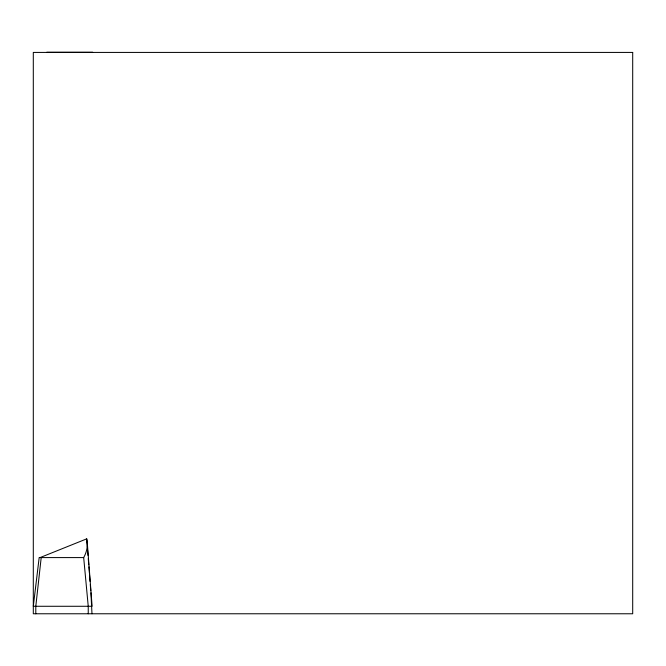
<?xml version="1.0" encoding="UTF-8"?>
<svg xmlns="http://www.w3.org/2000/svg" width="666" height="666" viewBox="0 0 666 666"><rect width="100%" height="100%" fill="white"/><g stroke="black" fill="none" stroke-linecap="round" stroke-linejoin="round"><path stroke-width="1" d="M41.2 557.584L35.797 606.276L35.797 613.769M40.085 557.584L86.713 538.852L87.363 547.152M46.778 52.231L92.657 52.231M86.713 538.852A37.887 29.629 -16.2 0 1 83.683 557.584L39.177 557.584L33.3 606.276L92.108 606.276L87.221 541.916M83.683 557.584L88.237 606.276L88.237 613.769M87.604 550.258L88.012 555.444M88.253 558.558L88.745 564.785M88.903 566.858L89.394 573.085M89.552 575.158L90.035 581.376M90.285 584.49L90.767 590.717M90.934 592.79L91.983 613.769M632.7 52.423L33.3 52.423L33.3 613.769L632.7 613.769L632.7 52.423"/></g></svg>
